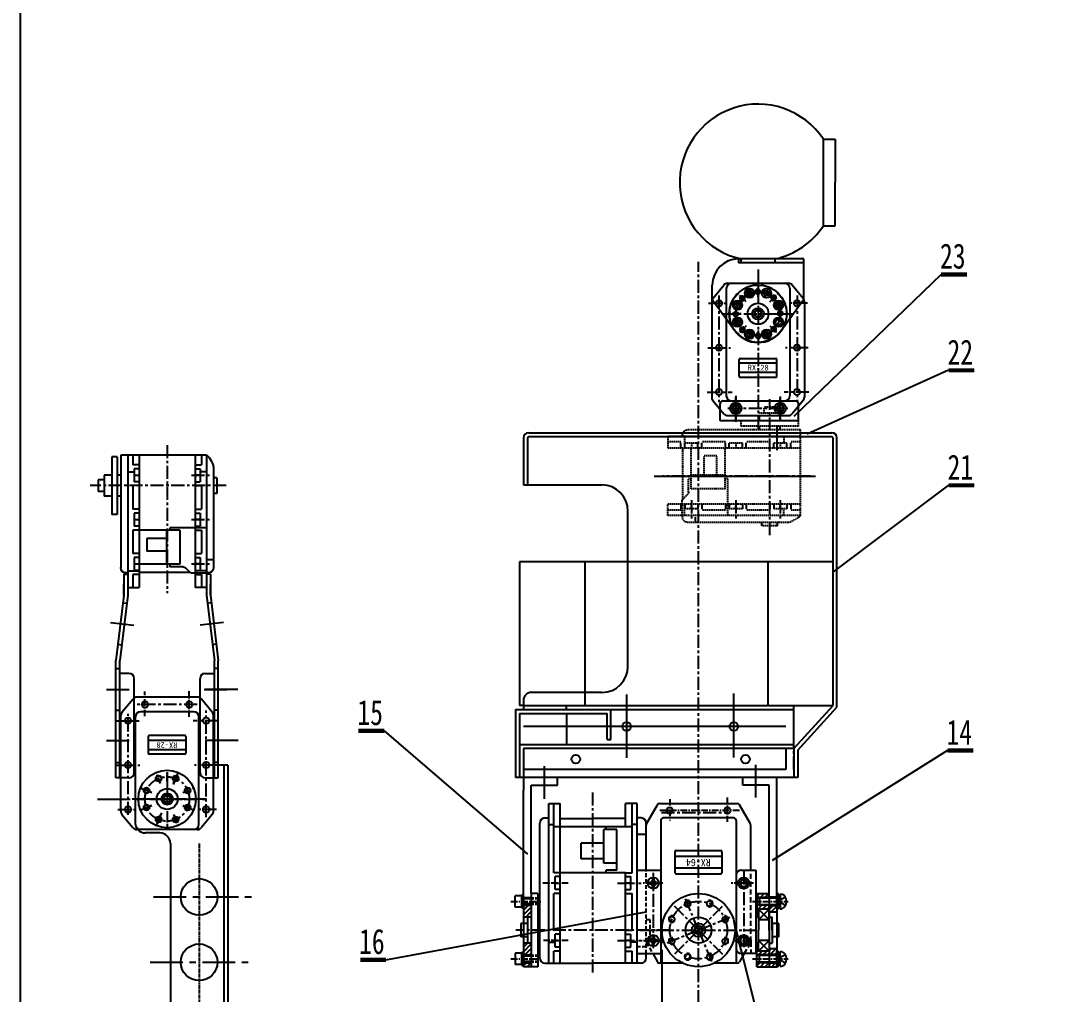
# Model space of a CAD drawing. Extents: x 2854 to 5858, y -1165 to 723.
# Drawn here: x 2854.2 to 3246.9, y -582.5 to -209.5 of the extents above; entities that cross this region are included whole.
import ezdxf
from ezdxf.enums import TextEntityAlignment as Align

# ---------------------------------------------------------------- set-up
doc = ezdxf.new("R2010")
doc.units = 0
doc.header["$MEASUREMENT"] = 0
doc.linetypes.add('PF_CENTER', pattern=[2, 1.25, -0.25, 0.25, -0.25])
doc.linetypes.add('PF_DASHED', pattern=[0.75, 0.5, -0.25])
doc.layers.get('0').update_dxf_attribs({"linetype": 'CONTINUOUS'})
for name, color, linetype in [('SMPEN_CENTER', 4, 'PF_CENTER'), ('SMPEN_DASHED', 2, 'PF_DASHED'), ('SMPEN_DIM', 3, 'CONTINUOUS'), ('SMPEN_HATCH', 6, 'CONTINUOUS'), ('SMPEN_THICK', 7, 'CONTINUOUS')]:
    doc.layers.add(name, color=color, linetype=linetype)
doc.styles.add('STYLE2', font='SIMHEI.TTF')
pattern_1 = [(45, (1918.5836, -3545.13), (-0.8838835, 0.8838835), [])]

# ---------------------------------------------------------------- blocks, each defined once
blk = doc.blocks.new('RX28A')
for p, q in [((-17.29, 5.9), (-13.1, 10.97)), ((17.29, 5.9), (13.1, 10.97)), ((-17.75, 4.63), (-17.75, -31.93)), ((17.75, 4.63), (17.75, -31.93)), ((-17.29, -33.2), (-13.1, -38.27)), ((17.29, -33.2), (13.1, -38.27))]:
    blk.add_line(p, q)
at = {"ltscale": 4}
for p, q in [((-12.15, 9.7), (-12.15, -31.4)), ((-11.56, 11.7), (11.56, 11.7)), ((12.15, 9.7), (12.15, -31.4)), ((-10.15, -33.4), (10.15, -33.4)), ((-11.56, -39), (11.56, -39))]:
    blk.add_line(p, q, dxfattribs=at)
at = {"color": 4, "ltscale": 4}
for p, q in [((-7.2, -23.94), (-7.2, -17.54)), ((7.2, -23.94), (7.2, -17.54))]:
    blk.add_line(p, q, dxfattribs=at)
blk.add_lwpolyline([(0, 1.44), (-1.24, 0.72), (-1.24, -0.72), (0, -1.44), (1.24, -0.72), (1.24, 0.72)], close=True)
for centre, radius in [((0, 0), 11), ((-3.25, 7.85), 0.5), ((0, 8.5), 0.8), ((-14.95, 4), 1.2), ((-6.01, 6.01), 0.8), ((0, 0), 4), ((6.01, 6.01), 0.8), ((14.95, 4), 1.2), ((-8.5, 0), 0.8), ((0, 0), 2.2), ((0, 0), 1.44), ((7.85, 3.25), 0.5), ((8.5, 0), 0.8), ((-7.85, -3.25), 0.5), ((-6.01, -6.01), 0.8), ((0, -8.5), 0.8), ((3.25, -7.85), 0.5), ((6.01, -6.01), 0.8), ((-14.95, -13), 1.2), ((14.95, -13), 1.2), ((-14.95, -30), 1.2), ((14.95, -30), 1.2), ((-8.5, -36.2), 1.2), ((8.5, -36.2), 1.2)]:
    blk.add_circle(centre, radius)
at = {"ltscale": 4}
for centre, start, end in [((-11.56, 9.7), 90, 140.417), ((-10.15, 9.7), 90, 180), ((10.15, 9.7), 0, 90), ((-10.15, -31.4), 180, 270), ((10.15, -31.4), 270, 0), ((11.56, -37), 270, 320.417)]:
    blk.add_arc(centre, 2, start, end, dxfattribs=at)
for centre, start, end in [((11.56, 9.7), 39.583, 90), ((-15.75, 4.63), 140.417, 180), ((15.75, 4.63), 0, 39.583), ((-15.75, -31.93), 180, 219.583), ((15.75, -31.93), 320.417, 0), ((-11.56, -37), 219.583, 270)]:
    blk.add_arc(centre, 2, start, end)
at = {"layer": 'SMPEN_CENTER', "ltscale": 4}
for p, q in [((0, 16.99), (0, -44.79)), ((-18.92, 4), (-10.91, 4)), ((-14.95, 7.01), (-14.95, -33.88)), ((18.92, 4), (10.91, 4)), ((14.95, 7.01), (14.95, -33.88)), ((-13.49, 0), (13.42, 0)), ((-19.2, -13), (-10.5, -13)), ((19.2, -13), (10.5, -13)), ((-19.47, -30), (-9.95, -30)), ((19.47, -30), (9.95, -30)), ((-11.56, -36.2), (11.56, -36.2))]:
    blk.add_line(p, q, dxfattribs=at)
at = {"layer": 'SMPEN_CENTER', "ltscale": 2}
for p, q in [((-2.55, 6.15), (-3.82, 9.23)), ((0, 6.46), (0, 10.95)), ((-4.57, 4.57), (-7.74, 7.74)), ((4.57, 4.57), (7.74, 7.74)), ((-6.46, 0), (-10.95, 0)), ((6.15, 2.55), (9.23, 3.82)), ((6.46, 0), (10.95, 0)), ((-6.15, -2.55), (-9.23, -3.82)), ((-4.57, -4.57), (-7.74, -7.74)), ((0, -6.46), (0, -10.95)), ((2.55, -6.15), (3.82, -9.23)), ((4.57, -4.57), (7.74, -7.74)), ((-8.5, -31.44), (-8.5, -41.35)), ((8.5, -31.71), (8.5, -41.22))]:
    blk.add_line(p, q, dxfattribs=at)
at = {"layer": 'SMPEN_CENTER', "ltscale": 4}
blk.add_circle((0, 0), 8.5, dxfattribs=at)
at = {"layer": 'SMPEN_DIM'}
for centre, start, end in [((0, 8.5), 61.9575, 309.4788), ((-6.01, 6.01), 106.9575, 354.4788), ((6.01, 6.01), 16.9575, 264.4788), ((-8.5, 0), 151.9575, 39.4788), ((8.5, 0), 331.9575, 219.4788), ((-6.01, -6.01), 196.9575, 84.4788), ((0, -8.5), 241.9575, 129.4788), ((6.01, -6.01), 286.9575, 174.4788)]:
    blk.add_arc(centre, 1, start, end, dxfattribs=at)
at = {"layer": 'SMPEN_THICK', "color": 4}
for p, q in [((7.2, -18.94), (-7.2, -18.94)), ((-6.8, -17.14), (6.8, -17.14)), ((7.2, -22.54), (-7.2, -22.54)), ((-6.8, -24.34), (6.8, -24.34))]:
    blk.add_line(p, q, dxfattribs=at)
at = {"layer": 'SMPEN_THICK', "color": 4, "ltscale": 4}
for centre, start, end in [((-6.8, -17.54), 90, 180), ((6.8, -17.54), 360, 90), ((-6.8, -23.94), 180, 270)]:
    blk.add_arc(centre, 0.4, start, end, dxfattribs=at)
at = {"layer": 'SMPEN_THICK', "color": 4}
blk.add_arc((6.8, -23.94), 0.4, 270, 0, dxfattribs=at)
at = {"layer": 'SMPEN_THICK', "color": 3, "style": 'STYLE2'}
blk.add_text('RX-28', height=2.24, dxfattribs=at).set_placement((0.07, -20.62), align=Align.MIDDLE)
blk = doc.blocks.new('RX28B')
for p, q in [((-15.1, 11.7), (-15.1, -39)), ((-15.1, 11.7), (17.75, 11.7)), ((-13.1, 11.7), (-13.1, 8)), ((-10.7, 11.7), (-10.7, -39)), ((10.7, 11.7), (10.7, -39)), ((13.1, 11.7), (13.1, 8)), ((15.1, 11.7), (15.1, -39)), ((15.1, 11.7), (15.1, -39)), ((17.75, 11.7), (17.75, -31.4)), ((19.15, 11), (19.15, -11)), ((19.15, 11), (21.15, 11)), ((21.15, 11), (21.15, -11)), ((-17.75, 6.89), (-17.75, -31.4)), ((-15.1, 5.35), (-12.6, 5.35)), ((-12.6, 6.5), (-12.6, 1.5)), ((-12.6, 4), (-10.7, 4)), ((12.6, 4), (10.7, 4)), ((12.6, 6.5), (12.6, 1.5)), ((15.1, 5.35), (12.6, 5.35)), ((24.15, 4), (24.15, -4)), ((-19.05, 3), (-19.05, -3)), ((-13.1, 0), (-13.1, -9)), ((13.1, 0), (13.1, -9)), ((24.15, 2.2), (26.35, 2.2)), ((26.35, 2.2), (26.35, -2.2)), ((24.15, -2.2), (26.35, -2.2)), ((-12.6, -10.5), (-12.6, -15.5)), ((12.6, -10.5), (12.6, -15.5)), ((19.15, -11), (21.15, -11)), ((-12.6, -13), (-10.7, -13)), ((12.6, -13), (10.7, -13)), ((-15.1, -16.1), (-1.1, -16.1)), ((-13.1, -17), (-13.1, -26)), ((-4.9, -17.1), (-4.9, -30.1)), ((-4.9, -17.1), (0.3, -17.1)), ((-1.1, -16.1), (-1.1, -17.1)), ((0.3, -17.1), (10.7, -17.1)), ((0.3, -17.1), (0.3, -30.1)), ((13.1, -17), (13.1, -26)), ((0.3, -20.3), (7.75, -20.3)), ((7.75, -20.3), (7.75, -25.1)), ((0.3, -25.1), (7.75, -25.1)), ((-12.6, -27.5), (-12.6, -32.5)), ((-12.6, -30), (-10.7, -30)), ((-6.89, -31.38), (-8.81, -33.22)), ((-6.2, -31.1), (-1.1, -31.1)), ((-4.9, -30.1), (0.3, -30.1)), ((-1.1, -30.1), (-1.1, -31.1)), ((0.3, -30.1), (10.7, -30.1)), ((12.6, -30), (10.7, -30)), ((12.6, -27.5), (12.6, -32.5)), ((-15.75, -33.4), (-15.1, -33.4)), ((-15.1, -32.65), (-10.7, -32.65)), ((-15.1, -33.5), (-9.5, -33.5)), ((-13.1, -34), (-13.1, -39)), ((-8.9, -33.3), (10.7, -33.3)), ((15.1, -32.65), (10.7, -32.65)), ((13.1, -34), (13.1, -39)), ((15.75, -33.4), (15.1, -33.4)), ((15.1, -33.4), (15.75, -33.4)), ((-15.1, -39), (-10.7, -39)), ((15.1, -39), (10.7, -39))]:
    blk.add_line(p, q)
at = {"ltscale": 4}
for p, q in [((-10.7, 8), (-13.1, 8)), ((10.7, 8), (13.1, 8)), ((-10.7, 6.5), (-12.6, 6.5)), ((10.7, 6.5), (12.6, 6.5)), ((17.75, 4), (19.15, 4)), ((21.15, 4), (24.15, 4)), ((-19.05, 3), (-17.75, 3)), ((-10.7, 1.5), (-12.6, 1.5)), ((10.7, 1.5), (12.6, 1.5)), ((-19.05, -3), (-17.75, -3)), ((-10.7, 0), (-13.1, 0)), ((10.7, 0), (13.1, 0)), ((17.75, -4), (19.15, -4)), ((21.15, -4), (24.15, -4)), ((-10.7, -9), (-13.1, -9)), ((-10.7, -10.5), (-12.6, -10.5)), ((10.7, -9), (13.1, -9)), ((10.7, -10.5), (12.6, -10.5)), ((-10.7, -15.5), (-12.6, -15.5)), ((10.7, -15.5), (12.6, -15.5)), ((-10.7, -17), (-13.1, -17)), ((10.7, -17), (13.1, -17)), ((-10.7, -26), (-13.1, -26)), ((10.7, -26), (13.1, -26)), ((-17.75, -28.4), (-15.1, -28.4)), ((-10.7, -27.5), (-12.6, -27.5)), ((10.7, -27.5), (12.6, -27.5)), ((-10.7, -34), (-13.1, -34)), ((-10.7, -32.5), (-12.6, -32.5)), ((10.7, -32.5), (12.6, -32.5)), ((10.7, -34), (13.1, -34))]:
    blk.add_line(p, q, dxfattribs=at)
for centre, radius, start, end in [((-14.75, 6.89), 3, 156.3503, 180), ((0, 0.43), 19.1, 147.2964, 156.3503), ((-13.55, 9.13), 3, 121.1144, 147.2964), ((-15.75, -31.4), 2, 180, 270), ((-6.2, -32.1), 1, 90, 133.8309), ((15.75, -31.4), 2, 270, 0), ((-9.5, -32.5), 1, 270, 313.8309)]:
    blk.add_arc(centre, radius, start, end)
at = {"layer": 'SMPEN_CENTER', "ltscale": 4}
for p, q in [((0, 15.55), (0, -41.15)), ((-9.28, 4), (-17.3, 4)), ((-22.61, 0), (29.48, 0)), ((-9.28, -13), (-17.3, -13)), ((-9.28, -30), (-17.3, -30))]:
    blk.add_line(p, q, dxfattribs=at)
blk = doc.blocks.new('A$C331D229D')
blk.add_blockref('RX28B', (0, 0))

msp = doc.modelspace()

# ---------------------------------------------------------------- hatches: boundary and pattern name
at = {"layer": 'SMPEN_HATCH'}
h = msp.add_hatch(dxfattribs=at)
h.set_pattern_fill('ANSI31', color=256, scale=10, angle=270, style=0)
h.set_pattern_definition([(225, (2232.5525, 533.2414), (-0.8838835, 0.8838835), [])])
h.paths.add_polyline_path([(3136.01, -571.85), (3136.01, -570.35), (3137.01, -570.35), (3140.71, -570.35), (3140.71, -571.85)])
h.paths.add_polyline_path([(3140.71, -565.85), (3140.71, -567.35), (3137.01, -567.35), (3136.01, -567.35), (3136.01, -564.85), (3136.71, -564.85), (3136.71, -565.85)])
h.paths.add_polyline_path([(3136.71, -549.85), (3136.71, -550.85), (3136.01, -550.85), (3136.01, -548.35), (3137.01, -548.35), (3140.71, -548.35), (3140.71, -549.85)])
h.paths.add_polyline_path([(3137.01, -545.35), (3136.01, -545.35), (3136.01, -543.85), (3140.71, -543.85), (3140.71, -545.35)])
at = {"layer": 'SMPEN_HATCH', "ltscale": 10}
h = msp.add_hatch(dxfattribs=at)
h.set_pattern_fill('ANSI31', color=256, scale=10, style=0)
h.set_pattern_definition([(45, (1918.5836, -3545.13), (-0.8838835, 0.8838835), [])])
h.paths.add_polyline_path([(3049.71, -570.35), (3046.71, -570.35), (3046.71, -571.85), (3049.71, -571.85)])
h.paths.add_polyline_path([(3049.71, -562.85), (3046.71, -562.85), (3046.71, -567.35), (3049.71, -567.35)])
h.paths.add_polyline_path([(3049.71, -548.35), (3046.71, -548.35), (3046.71, -552.85), (3049.71, -552.85)])
h = msp.add_hatch(dxfattribs=at)
h.set_pattern_fill('ANSI31', color=256, scale=10, style=0)
h.set_pattern_definition(pattern_1)
h.paths.add_polyline_path([(3143.71, -548.5), (3140.71, -548.5), (3140.71, -550.85), (3143.71, -550.85)])
h = msp.add_hatch(dxfattribs=at)
h.set_pattern_fill('ANSI31', color=256, scale=10, style=0)
h.set_pattern_definition(pattern_1)
h.paths.add_polyline_path([(3143.71, -570.5), (3140.71, -570.5), (3140.71, -571.85), (3143.71, -571.85)])
h.paths.add_polyline_path([(3143.71, -564.85), (3140.71, -564.85), (3140.71, -567.2), (3143.71, -567.2), (3143.71, -565.85)])

# ---------------------------------------------------------------- linework, layer by layer
for p, q in [((3161.51, -254.95), (3166.01, -254.95)), ((3161.51, -288.12), (3161.51, -254.95)), ((3166.01, -254.95), (3166.01, -271.53)), ((3166.01, -288.12), (3166.01, -271.53)), ((3161.51, -288.12), (3166.01, -288.12)), ((3154.01, -300.82), (3129.01, -300.82)), ((3143.01, -300.82), (3130.01, -300.82)), ((3119.01, -316.32), (3127.58, -328.24)), ((3154.01, -316.32), (3145.44, -328.24)), ((3122.01, -362.82), (3122.01, -356.22)), ((3152.01, -362.82), (3152.01, -356.22)), ((3130.01, -362.82), (3122.01, -362.82)), ((3152.01, -362.82), (3130.01, -362.82)), ((3152.01, -362.82), (3130.01, -362.82)), ((2893.69, -421.54), (2895.19, -421.54)), ((2926.89, -421.54), (2925.39, -421.54)), ((2890.69, -499.54), (2890.69, -454.54)), ((2892.19, -499.54), (2892.19, -454.63)), ((2928.39, -499.54), (2928.39, -454.63)), ((2929.89, -499.54), (2929.89, -454.54)), ((2890.69, -457.64), (2892.19, -457.64)), ((2929.89, -457.64), (2928.39, -457.64)), ((2895.69, -459.54), (2892.19, -459.54)), ((2897.69, -497.54), (2897.69, -461.54)), ((2922.89, -497.54), (2922.89, -461.54)), ((2924.89, -459.54), (2928.39, -459.54)), ((2893, -474.44), (2897.19, -469.37)), ((2927.58, -474.44), (2923.39, -469.37)), ((2890.69, -473.64), (2892.19, -473.64)), ((2929.89, -473.64), (2928.39, -473.64)), ((2890.69, -477.64), (2892.19, -477.64)), ((2892.54, -512.27), (2892.54, -475.71)), ((2928.04, -512.27), (2928.04, -475.71)), ((2929.89, -477.64), (2928.39, -477.64)), ((2929.89, -477.64), (2928.39, -477.64)), ((2890.69, -493.64), (2892.19, -493.64)), ((2929.89, -493.64), (2928.39, -493.64)), ((2933.54, -494.64), (2929.89, -494.64)), ((2933.54, -494.64), (2933.54, -627.64)), ((2895.69, -499.54), (2890.69, -499.54)), ((2924.89, -499.54), (2929.89, -499.54)), ((2893, -513.54), (2897.19, -518.61)), ((2927.58, -513.54), (2923.39, -518.61)), ((2907.54, -520.64), (2902.04, -520.64)), ((2911.54, -524.64), (2911.54, -600.64)), ((3130.16, -534.85), (3133.71, -534.85)), ((3133.71, -534.85), (3135.71, -534.85)), ((3135.71, -534.85), (3135.71, -566.85)), ((3128.16, -539.85), (3128.16, -563.85)), ((3046.11, -549.35), (3046.11, -544.35)), ((3046.11, -544.7), (3046.11, -549)), ((3049.71, -545.6), (3046.71, -545.6)), ((3136.01, -543.85), (3136.01, -552.85)), ((3136.01, -543.85), (3136.01, -552.85)), ((3137.01, -545.58), (3136.01, -545.58)), ((3137.01, -548.35), (3137.01, -545.35)), ((3137.01, -545.35), (3137.01, -548.35)), ((3145.01, -544.05), (3145.01, -549.65)), ((3049.71, -548.1), (3046.71, -548.1)), ((3137.01, -548.13), (3136.01, -548.13)), ((3136.71, -549.85), (3136.71, -557.85)), ((3136.71, -549.85), (3136.71, -557.85)), ((3140.71, -553.85), (3136.71, -549.85)), ((3136.71, -553.85), (3140.71, -549.85)), ((3140.71, -553.85), (3136.71, -549.85)), ((3136.71, -553.85), (3140.71, -549.85)), ((3136.71, -552.85), (3135.71, -552.85)), ((3136.71, -552.85), (3135.71, -552.85)), ((3136.01, -550.85), (3136.71, -550.85)), ((3136.01, -550.85), (3136.71, -550.85)), ((3140.71, -550.85), (3143.71, -550.85)), ((3140.71, -550.85), (3142.71, -550.85)), ((3140.71, -552.85), (3141.91, -552.85)), ((3140.71, -552.85), (3141.91, -552.85)), ((3144.41, -560.45), (3144.41, -555.25)), ((3144.41, -560.45), (3144.41, -555.25)), ((3136.71, -565.85), (3136.71, -557.85)), ((3136.71, -565.85), (3136.71, -557.85)), ((3136.71, -562.85), (3135.71, -562.85)), ((3136.71, -562.85), (3135.71, -562.85)), ((3136.01, -571.85), (3136.01, -562.85)), ((3136.01, -571.85), (3136.01, -562.85)), ((3136.01, -564.85), (3136.71, -564.85)), ((3136.01, -564.85), (3136.71, -564.85)), ((3136.71, -561.85), (3140.71, -565.85)), ((3140.71, -561.85), (3136.71, -565.85)), ((3136.71, -561.85), (3140.71, -565.85)), ((3140.71, -561.85), (3136.71, -565.85)), ((3140.71, -562.85), (3141.91, -562.85)), ((3140.71, -562.85), (3141.91, -562.85)), ((3140.71, -564.85), (3143.71, -564.85)), ((3140.71, -564.85), (3142.71, -564.85)), ((3046.11, -566.35), (3046.11, -571.35)), ((3046.11, -571), (3046.11, -566.7)), ((3049.71, -567.6), (3046.71, -567.6)), ((3137.01, -567.58), (3136.01, -567.58)), ((3137.01, -570.35), (3137.01, -567.35)), ((3145.01, -571.65), (3145.01, -566.05)), ((3049.71, -570.1), (3046.71, -570.1)), ((3049.71, -571.85), (3046.71, -571.85)), ((3091.71, -570.49), (3090.21, -570.49)), ((3099.26, -570.49), (3098.84, -570.49)), ((3137.01, -570.13), (3136.01, -570.13))]:
    msp.add_line(p, q)
at = {"ltscale": 2}
for p, q in [((3129.01, -300.82), (3129.01, -302.32)), ((3134.04, -315.85), (3132.32, -311.71)), ((3134.04, -315.85), (3132.32, -311.71)), ((3134.04, -315.85), (3132.32, -311.71)), ((3134.04, -315.85), (3132.32, -311.71)), ((3138.99, -315.85), (3140.7, -311.71)), ((3138.99, -315.85), (3140.7, -311.71)), ((3138.99, -315.85), (3140.7, -311.71)), ((3138.99, -315.85), (3140.7, -311.71)), ((3130.54, -319.35), (3126.4, -317.63)), ((3130.54, -319.35), (3126.4, -317.63)), ((3130.54, -319.35), (3126.4, -317.63)), ((3142.98, -321.82), (3147.46, -321.82)), ((3142.98, -321.82), (3147.46, -321.82)), ((3142.98, -321.82), (3147.46, -321.82)), ((3130.54, -324.3), (3126.4, -326.01)), ((3130.54, -324.3), (3126.4, -326.01)), ((3130.54, -324.3), (3126.4, -326.01)), ((3134.04, -327.79), (3132.32, -331.94)), ((3136.51, -328.28), (3136.51, -332.77)), ((3136.51, -328.28), (3136.51, -332.77)), ((3138.99, -327.79), (3140.7, -331.94)), ((3090.21, -534.85), (3099.26, -534.85)), ((3043.51, -549), (3043.51, -544.7)), ((3046.11, -544.7), (3043.51, -544.7)), ((3046.11, -544.35), (3046.71, -544.35)), ((3046.71, -545.35), (3049.71, -545.35)), ((3060.81, -543.85), (3058.31, -543.85)), ((3060.81, -542.35), (3058.81, -542.35)), ((3085.81, -542.35), (3087.81, -542.35)), ((3085.81, -543.85), (3088.31, -543.85)), ((3140.71, -545.35), (3140.71, -543.85)), ((3140.71, -545.35), (3140.71, -543.85)), ((3143.71, -545.2), (3140.71, -545.2)), ((3143.71, -543.85), (3143.71, -549.85)), ((3046.11, -549), (3043.51, -549)), ((3046.11, -549.35), (3046.71, -549.35)), ((3046.71, -548.35), (3049.71, -548.35)), ((3140.71, -557.85), (3140.71, -548.35)), ((3140.71, -557.85), (3140.71, -548.35)), ((3143.71, -548.5), (3140.71, -548.5)), ((3141.91, -557.85), (3141.91, -552.85)), ((3141.91, -557.85), (3141.91, -552.85)), ((3140.71, -557.85), (3140.71, -567.35)), ((3140.71, -557.85), (3140.71, -567.35)), ((3141.91, -557.85), (3141.91, -562.85)), ((3141.91, -557.85), (3141.91, -562.85)), ((3060.81, -564.35), (3058.81, -564.35)), ((3085.81, -564.35), (3087.81, -564.35)), ((3046.11, -566.7), (3043.51, -566.7)), ((3043.51, -566.7), (3043.51, -571)), ((3046.11, -566.35), (3046.71, -566.35)), ((3046.71, -567.35), (3049.71, -567.35)), ((3060.81, -565.85), (3058.31, -565.85)), ((3085.81, -565.85), (3088.31, -565.85)), ((3090.21, -566.85), (3099.26, -566.85)), ((3143.71, -567.2), (3140.71, -567.2)), ((3046.11, -571), (3043.51, -571)), ((3046.11, -571.35), (3046.71, -571.35)), ((3046.71, -570.35), (3049.71, -570.35)), ((3140.71, -570.35), (3140.71, -571.85)), ((3140.71, -570.35), (3140.71, -571.85)), ((3143.71, -570.5), (3140.71, -570.5))]:
    msp.add_line(p, q, dxfattribs=at)
at = {"ltscale": 4}
for p, q in [((3154.01, -302.32), (3129.01, -302.32)), ((3128.01, -362.27), (3128.01, -353.57)), ((3145.01, -362), (3145.01, -353.98)), ((3143.71, -364.51), (3143.71, -374.02)), ((3096.72, -383.97), (3158.5, -383.97)), ((2921.85, -468.64), (2898.73, -468.64)), ((2920.44, -474.24), (2900.14, -474.24)), ((2898.14, -517.34), (2898.14, -476.24)), ((2922.44, -517.34), (2922.44, -476.24)), ((2921.85, -519.34), (2898.73, -519.34)), ((3060.81, -537.35), (3058.81, -537.35)), ((3085.81, -537.35), (3087.81, -537.35)), ((3136.01, -543.85), (3140.71, -543.85)), ((3136.01, -543.85), (3140.71, -543.85)), ((3140.71, -549.85), (3136.71, -549.85)), ((3140.71, -549.85), (3136.71, -549.85)), ((3049.71, -552.85), (3046.71, -552.85)), ((3140.71, -553.85), (3136.71, -553.85)), ((3140.71, -553.85), (3136.71, -553.85)), ((3060.81, -559.35), (3058.81, -559.35)), ((3085.81, -559.35), (3087.81, -559.35)), ((3049.71, -562.85), (3046.71, -562.85)), ((3140.71, -561.85), (3136.71, -561.85)), ((3140.71, -561.85), (3136.71, -561.85)), ((3135.71, -566.85), (3130.16, -566.85)), ((3140.71, -565.85), (3136.71, -565.85)), ((3140.71, -565.85), (3136.71, -565.85)), ((3136.01, -571.85), (3143.71, -571.85))]:
    msp.add_line(p, q, dxfattribs=at)
at = {"color": 3, "ltscale": 2}
for p, q in [((3130.01, -302.32), (3130.01, -300.82)), ((3143.01, -302.32), (3143.01, -300.82))]:
    msp.add_line(p, q, dxfattribs=at)
at = {"ltscale": 16}
for p, q in [((3154.01, -316.32), (3154.01, -300.82)), ((3119.01, -316.32), (3119.01, -310.82))]:
    msp.add_line(p, q, dxfattribs=at)
at = {"ltscale": 10}
for p, q in [((3123.01, -355.22), (3151.01, -355.22)), ((3048.71, -367.37), (3164.71, -367.37)), ((3048.71, -368.87), (3164.71, -368.87)), ((3046.71, -369.37), (3046.71, -387.37)), ((3048.21, -369.37), (3048.21, -387.37)), ((3165.21, -471.85), (3165.21, -369.37)), ((3166.71, -472.43), (3166.71, -369.37)), ((3046.71, -387.37), (3076.71, -387.37)), ((3086.71, -456.85), (3086.71, -397.37)), ((3165.21, -416.85), (3045.21, -416.85)), ((3045.21, -416.85), (3045.21, -471.85)), ((3070.21, -416.85), (3070.21, -466.85)), ((3140.21, -416.85), (3140.21, -471.85)), ((2893.69, -421.54), (2893.69, -429.54)), ((2895.19, -421.54), (2895.19, -429.63)), ((2925.39, -421.54), (2925.39, -429.63)), ((2926.89, -421.54), (2926.89, -429.54)), ((2893.69, -429.54), (2893.69, -425.54)), ((2926.89, -429.54), (2926.89, -425.54)), ((2893.69, -429.54), (2890.69, -454.54)), ((2895.19, -429.63), (2892.19, -454.63)), ((2925.39, -429.63), (2928.39, -454.63)), ((2926.89, -429.54), (2929.89, -454.54)), ((2893.33, -432.52), (2894.82, -432.7)), ((2927.24, -432.52), (2925.76, -432.7)), ((2891.42, -448.4), (2892.91, -448.58)), ((2929.15, -448.4), (2927.66, -448.58)), ((3076.71, -466.85), (3049.71, -466.85)), ((3070.21, -466.85), (3070.21, -471.85)), ((3127.21, -491.72), (3127.21, -467.2)), ((3046.71, -469.85), (3046.71, -471.85)), ((3086.21, -467.66), (3086.21, -491.86)), ((3043.71, -473.35), (3150.21, -473.35)), ((3043.71, -473.35), (3043.71, -499.35)), ((3043.71, -473.35), (3080.21, -473.35)), ((3046.71, -471.85), (3045.21, -471.85)), ((3045.21, -474.85), (3078.71, -474.85)), ((3045.21, -474.85), (3045.21, -499.35)), ((3046.71, -471.85), (3165.21, -471.85)), ((3046.71, -471.85), (3046.71, -473.35)), ((3063.21, -473.35), (3063.21, -471.85)), ((3063.21, -474.85), (3063.21, -486.85)), ((3078.71, -484.85), (3078.71, -474.85)), ((3080.21, -484.85), (3080.21, -473.35)), ((3150.21, -488.35), (3165.21, -471.85)), ((3150.21, -488.35), (3150.21, -471.85)), ((3151.71, -488.93), (3166.71, -472.43)), ((3147.21, -479.85), (3046.71, -479.85)), ((3150.21, -486.85), (3045.21, -486.85)), ((3045.21, -486.85), (3045.21, -499.35)), ((3078.71, -484.85), (3080.21, -484.85)), ((3147.21, -488.35), (3046.71, -488.35)), ((3046.71, -488.35), (3046.71, -504.35)), ((3150.21, -488.35), (3147.21, -488.35)), ((3147.21, -488.35), (3147.21, -496.35)), ((3147.21, -488.35), (3147.21, -496.35)), ((3150.21, -488.35), (3150.21, -499.35)), ((3151.71, -488.93), (3151.71, -499.35)), ((2932.04, -494.64), (2932.04, -627.64)), ((3147.21, -496.35), (3046.71, -496.35)), ((3151.71, -499.35), (3043.71, -499.35)), ((3049.71, -543.85), (3049.71, -502.35)), ((3049.71, -502.35), (3059.71, -502.35)), ((3059.71, -502.35), (3059.71, -499.35)), ((3130.71, -502.35), (3130.71, -499.35)), ((3140.71, -502.35), (3130.71, -502.35)), ((3140.71, -543.85), (3140.71, -502.35)), ((3143.71, -543.85), (3143.71, -499.35)), ((3046.71, -545.35), (3046.71, -504.35)), ((3046.71, -545.35), (3046.71, -571.85)), ((3049.71, -545.35), (3049.71, -571.85)), ((3140.71, -545.2), (3143.71, -545.2)), ((3140.71, -545.2), (3140.71, -571.85)), ((3143.71, -545.2), (3143.71, -571.85)), ((3135.71, -587.85), (3130.67, -567.85)), ((3099.71, -570.49), (3099.71, -604.65))]:
    msp.add_line(p, q, dxfattribs=at)
at = {"color": 4, "ltscale": 4}
for p, q in [((2903.09, -483.7), (2903.09, -490.1)), ((2917.49, -483.7), (2917.49, -490.1)), ((3104.71, -527.85), (3104.71, -535.85)), ((3122.71, -527.85), (3122.71, -535.85))]:
    msp.add_line(p, q, dxfattribs=at)
at = {"ltscale": 8}
for p, q in [((3099.26, -515.9), (3099.26, -570.49)), ((3128.16, -515.9), (3128.16, -570.49))]:
    msp.add_line(p, q, dxfattribs=at)
at = {"color": 7, "linetype": 'Continuous', "ltscale": 8}
for p, q in [((3094.83, -539.6), (3095.56, -539.66)), ((3094.83, -540.11), (3095.56, -540.05)), ((3096.01, -539.45), (3095.8, -539.24)), ((3096.01, -540.26), (3095.8, -540.47)), ((3096.16, -538.27), (3096.22, -539.01)), ((3096.16, -541.43), (3096.22, -540.7)), ((3096.67, -538.27), (3096.61, -539.01)), ((3096.67, -541.43), (3096.61, -540.7)), ((3096.82, -539.45), (3097.03, -539.24)), ((3096.82, -540.26), (3097.03, -540.47)), ((3097.99, -539.6), (3097.26, -539.66)), ((3097.99, -540.11), (3097.26, -540.05)), ((3143.71, -545.35), (3137.01, -545.35)), ((3143.71, -543.85), (3143.71, -549.85)), ((3144.21, -543.85), (3143.71, -543.85)), ((3143.71, -549.65), (3143.71, -544.05)), ((3144.21, -543.85), (3144.21, -549.85)), ((3145.01, -544.5), (3144.21, -544.5)), ((3144.21, -549.2), (3144.21, -544.5)), ((3145.01, -544.05), (3145.61, -544.05)), ((3145.01, -544.5), (3145.01, -549.2)), ((3143.71, -548.35), (3137.01, -548.35)), ((3144.21, -549.85), (3143.71, -549.85)), ((3145.01, -546.77), (3144.21, -546.4)), ((3144.21, -546.93), (3145.01, -547.31)), ((3145.01, -549.2), (3144.21, -549.2)), ((3145.01, -549.65), (3145.61, -549.65)), ((3146.96, -546.63), (3146.96, -547.08)), ((3147.4, -546.63), (3146.96, -546.63)), ((3147.4, -547.08), (3146.96, -547.08)), ((3094.83, -561.6), (3095.56, -561.66)), ((3096.01, -561.45), (3095.8, -561.24)), ((3096.16, -560.27), (3096.22, -561.01)), ((3096.67, -560.27), (3096.61, -561.01)), ((3096.82, -561.45), (3097.03, -561.24)), ((3097.99, -561.6), (3097.26, -561.66)), ((3094.83, -562.11), (3095.56, -562.05)), ((3096.01, -562.26), (3095.8, -562.47)), ((3096.16, -563.43), (3096.22, -562.7)), ((3096.67, -563.43), (3096.61, -562.7)), ((3096.82, -562.26), (3097.03, -562.47)), ((3097.99, -562.11), (3097.26, -562.05)), ((3143.71, -567.35), (3137.01, -567.35)), ((3144.21, -565.85), (3143.71, -565.85)), ((3143.71, -571.85), (3143.71, -565.85)), ((3143.71, -566.05), (3143.71, -571.65)), ((3144.21, -571.85), (3144.21, -565.85)), ((3145.01, -566.5), (3144.21, -566.5)), ((3144.21, -566.5), (3144.21, -571.2)), ((3144.21, -568.77), (3145.01, -568.4)), ((3145.01, -568.93), (3144.21, -569.31)), ((3145.01, -566.05), (3145.61, -566.05)), ((3145.01, -571.2), (3145.01, -566.5)), ((3146.96, -569.08), (3146.96, -568.63)), ((3147.4, -568.63), (3146.96, -568.63)), ((3147.4, -569.08), (3146.96, -569.08)), ((3143.71, -570.35), (3137.01, -570.35)), ((3144.21, -571.85), (3143.71, -571.85)), ((3145.01, -571.2), (3144.21, -571.2)), ((3145.01, -571.65), (3145.61, -571.65))]:
    msp.add_line(p, q, dxfattribs=at)
at = {"color": 1, "linetype": 'Continuous', "ltscale": 8}
for p, q in [((3143.71, -545.58), (3137.01, -545.58)), ((3143.71, -548.13), (3137.01, -548.13)), ((3143.71, -567.58), (3137.01, -567.58)), ((3143.71, -570.13), (3137.01, -570.13))]:
    msp.add_line(p, q, dxfattribs=at)
at = {"color": 2, "linetype": 'PF_DASHED', "ltscale": 8}
for p, q in [((3146.96, -545.25), (3144.77, -546.52)), ((3144.77, -546.52), (3144.58, -546.85)), ((3144.77, -547.19), (3144.58, -546.85)), ((3144.77, -546.52), (3144.77, -547.19)), ((3146.96, -548.45), (3144.77, -547.19)), ((3144.77, -568.52), (3144.58, -568.85)), ((3144.77, -569.19), (3144.58, -568.85)), ((3146.96, -567.25), (3144.77, -568.52)), ((3144.77, -569.19), (3144.77, -568.52)), ((3146.96, -570.45), (3144.77, -569.19))]:
    msp.add_line(p, q, dxfattribs=at)
at = {"color": 4, "linetype": 'PF_CENTER', "ltscale": 8}
for p, q in [((3144.03, -546.85), (3145.49, -546.85)), ((3144.03, -568.85), (3145.49, -568.85))]:
    msp.add_line(p, q, dxfattribs=at)
at = {"ltscale": 3}
for p, q in [((3093.71, -568.49), (3093.71, -566.85)), ((3096.19, -566.85), (3097.98, -569.99))]:
    msp.add_line(p, q, dxfattribs=at)
at = {"ltscale": 10}
msp.add_lwpolyline([(2854.16, -110.97), (3736.67, -110.97), (3736.67, -1165.15), (2854.16, -1165.15)], close=True, dxfattribs=at)
for points in [[(3132.83, -312.94), (3132.15, -313.82), (3132.58, -314.85), (3133.69, -315), (3134.37, -314.11), (3133.94, -313.08)], [(3140.19, -312.94), (3140.87, -313.82), (3140.44, -314.85), (3139.34, -315), (3138.66, -314.11), (3139.09, -313.08)], [(3129.38, -358.02), (3128.7, -356.84), (3127.33, -356.84), (3126.64, -358.02), (3127.33, -359.21), (3128.7, -359.21)], [(3146.38, -358.02), (3145.7, -356.84), (3144.33, -356.84), (3143.64, -358.02), (3144.33, -359.21), (3145.7, -359.21)], [(2910.29, -509.08), (2911.53, -508.36), (2911.53, -506.92), (2910.29, -506.2), (2909.04, -506.92), (2909.04, -508.36)], [(3129.56, -539.85), (3130.29, -541.11), (3131.74, -541.11), (3132.46, -539.85), (3131.74, -538.6), (3130.29, -538.6)], [(3129.56, -561.85), (3130.29, -563.11), (3131.74, -563.11), (3132.46, -561.85), (3131.74, -560.6), (3130.29, -560.6)]]:
    msp.add_lwpolyline(points, close=True)
at = {"ltscale": 4}
msp.add_circle((3136.51, -321.82), 8.5, dxfattribs=at)
for centre, radius in [((3133.26, -313.97), 1.8), ((3139.77, -313.97), 1.8), ((3128.66, -318.57), 1.8), ((3128.66, -318.57), 1.12), ((3136.51, -321.82), 4), ((3144.37, -318.57), 1.8), ((3144.37, -318.57), 1.12), ((3136.51, -321.82), 2.2), ((3136.51, -321.82), 1.44), ((3128.66, -325.07), 1.8), ((3128.66, -325.07), 1.12), ((3144.37, -325.07), 1.8), ((3144.37, -325.07), 1.12), ((3133.26, -329.68), 1.8), ((3133.26, -329.68), 1.12), ((3139.77, -329.68), 1.8), ((3139.77, -329.68), 1.12), ((3128.01, -358.02), 2.2), ((3128.01, -358.02), 1.37), ((3128.01, -358.02), 1.2), ((3145.01, -358.02), 2.2), ((3145.01, -358.02), 1.37), ((3145.01, -358.02), 1.2), ((2901.79, -471.44), 1.2), ((2918.79, -471.44), 1.2), ((2895.34, -477.64), 1.2), ((2925.24, -477.64), 1.2), ((2895.34, -494.64), 1.2), ((2925.24, -494.64), 1.2), ((2910.29, -507.64), 11), ((2907.03, -499.79), 1.12), ((2907.03, -499.79), 1.1), ((2913.54, -499.79), 1.12), ((2913.54, -499.79), 1.1), ((2902.43, -504.39), 1.12), ((2902.43, -504.39), 1.1), ((2910.29, -507.64), 4), ((2910.29, -507.64), 4), ((2910.29, -507.64), 2.2), ((2910.29, -507.64), 1.44), ((2918.14, -504.39), 1.12), ((2918.14, -504.39), 1.1), ((2895.34, -511.64), 1.2), ((2902.43, -510.89), 1.12), ((2902.43, -510.89), 1.1), ((2918.14, -510.89), 1.12), ((2918.14, -510.89), 1.1), ((2925.24, -511.64), 1.2), ((2907.03, -515.49), 1.12), ((2907.03, -515.49), 1.1), ((2913.54, -515.49), 1.12), ((2913.54, -515.49), 1.1), ((3096.41, -539.85), 2.15), ((3131.01, -539.85), 2.15), ((3096.41, -561.85), 2.15), ((3131.01, -561.85), 2.15)]:
    msp.add_circle(centre, radius)
at = {"ltscale": 10}
for centre, radius in [((3086.21, -479.85), 1.65), ((3127.21, -479.85), 1.65), ((3066.71, -492.35), 1.65), ((3131.71, -492.35), 1.65), ((2907.03, -499.79), 1), ((2913.54, -499.79), 1), ((2902.43, -504.39), 1), ((2918.14, -504.39), 1), ((2902.43, -510.89), 1), ((2918.14, -510.89), 1), ((2907.03, -515.49), 1), ((2913.54, -515.49), 1), ((2922.54, -545.14), 7), ((2922.54, -570.14), 7)]:
    msp.add_circle(centre, radius, dxfattribs=at)
for centre, radius, start, end in [((3136.51, -271.53), 30, 33.5573, 257.4867), ((3136.51, -271.53), 30, 282.5133, 326.4427), ((3136.51, -321.82), 11, 215.7077, 324.2923), ((3151.01, -356.22), 1, 0, 90), ((2895.69, -461.54), 2, 0, 90), ((2924.89, -461.54), 2, 90, 180), ((2921.85, -470.64), 2, 39.583, 90), ((2894.54, -475.71), 2, 140.417, 180), ((2926.04, -475.71), 2, 0, 39.583), ((2895.69, -497.54), 2, 270, 0), ((2924.89, -497.54), 2, 180, 270), ((2894.54, -512.27), 2, 180, 219.583), ((2926.04, -512.27), 2, 320.417, 0), ((2898.73, -517.34), 2, 219.583, 270), ((2907.54, -524.64), 4, 0, 90), ((3130.16, -536.85), 2, 90, 180), ((3109.5, -547.69), 1.25, 208.1624, 99.4838), ((3117.92, -547.69), 1.25, 215.5162, 106.8376), ((3103.55, -553.64), 1.25, 80.5162, 331.8376), ((3123.88, -553.64), 1.25, 208.1624, 99.4838), ((3103.55, -562.06), 1.25, 73.1624, 324.4838), ((3123.88, -562.06), 1.25, 215.5162, 106.8376), ((3130.16, -564.85), 2, 180, 270), ((3109.5, -568.02), 1.25, 208.1624, 99.4838), ((3117.92, -568.02), 1.25, 208.1624, 99.4838)]:
    msp.add_arc(centre, radius, start, end)
at = {"ltscale": 16}
msp.add_arc((3129.01, -310.82), 10, 90, 180, dxfattribs=at)
at = {"color": 7, "ltscale": 4}
msp.add_arc((3123.01, -356.22), 1, 90, 180, dxfattribs=at)
at = {"ltscale": 10}
for centre, radius, start, end in [((3048.71, -369.37), 2, 90, 180), ((3048.71, -369.37), 0.5, 90, 180), ((3164.71, -369.37), 2, 0, 90), ((3164.71, -369.37), 0.5, 0, 90), ((3076.71, -397.37), 10, 0, 90), ((3076.71, -456.85), 10, 270, 0), ((3049.71, -469.85), 3, 90, 180)]:
    msp.add_arc(centre, radius, start, end, dxfattribs=at)
at = {"ltscale": 4}
for centre, radius, start, end in [((2898.73, -470.64), 2, 90, 140.417), ((2900.14, -476.24), 2, 90, 180), ((2920.44, -476.24), 2, 0, 90), ((2900.14, -517.34), 2, 180, 270), ((2920.44, -517.34), 2, 270, 0), ((2902.04, -516.64), 4, 222.4542, 270), ((2921.85, -517.34), 2, 270, 320.417)]:
    msp.add_arc(centre, radius, start, end, dxfattribs=at)
at = {"color": 7, "linetype": 'Continuous', "ltscale": 8}
for centre, radius, start, end in [((3096.41, -539.85), 1.28, 169.6926, 190.3074), ((3094.7, -538.14), 1.55, 286.9419, 343.0581), ((3094.7, -541.56), 1.55, 16.9419, 73.0581), ((3096.41, -539.85), 0.87, 166.9841, 193.0159), ((3095.49, -538.93), 0.736, 276.2194, 353.7806), ((3095.49, -540.78), 0.736, 6.2194, 83.7806), ((3096.41, -539.85), 1.28, 79.6926, 100.3074), ((3096.41, -539.85), 1.28, 259.6926, 280.3074), ((3096.41, -539.85), 0.87, 76.9841, 103.0159), ((3096.41, -539.85), 0.87, 256.9841, 283.0159), ((3097.34, -538.93), 0.736, 186.2194, 263.7806), ((3097.34, -540.78), 0.736, 96.2194, 173.7806), ((3098.12, -538.14), 1.55, 196.9419, 253.0581), ((3098.12, -541.56), 1.55, 106.9419, 163.0581), ((3096.41, -539.85), 0.87, 346.9841, 13.0159), ((3096.41, -539.85), 1.28, 349.6926, 10.3074), ((3144.34, -546.85), 3.08, 4.1923, 65.4705), ((3144.34, -546.85), 3.08, 294.5295, 355.8077), ((3096.41, -561.85), 1.28, 169.6926, 190.3074), ((3094.7, -560.14), 1.55, 286.9419, 343.0581), ((3095.49, -560.93), 0.736, 276.2194, 353.7806), ((3096.41, -561.85), 1.28, 79.6926, 100.3074), ((3096.41, -561.85), 0.87, 76.9841, 103.0159), ((3097.34, -560.93), 0.736, 186.2194, 263.7806), ((3098.12, -560.14), 1.55, 196.9419, 253.0581), ((3096.41, -561.85), 1.28, 349.6926, 10.3074), ((3094.7, -563.56), 1.55, 16.9419, 73.0581), ((3096.41, -561.85), 0.87, 166.9841, 193.0159), ((3095.49, -562.78), 0.736, 6.2194, 83.7806), ((3096.41, -561.85), 1.28, 259.6926, 280.3074), ((3096.41, -561.85), 0.87, 256.9841, 283.0159), ((3097.34, -562.78), 0.736, 96.2194, 173.7806), ((3098.12, -563.56), 1.55, 106.9419, 163.0581), ((3096.41, -561.85), 0.87, 346.9841, 13.0159), ((3144.34, -568.85), 3.08, 4.1923, 65.4705), ((3144.34, -568.85), 3.08, 294.5295, 355.8077)]:
    msp.add_arc(centre, radius, start, end, dxfattribs=at)
at = {"ltscale": 3}
for centre, radius, start, end in [((3091.71, -568.49), 2, 270, 360), ((3098.84, -569.49), 1, 209.6291, 270)]:
    msp.add_arc(centre, radius, start, end, dxfattribs=at)
at = {"layer": 'SMPEN_CENTER', "ltscale": 4}
for p, q in [((3113.71, -673.79), (3113.71, -301.95)), ((2895.34, -513.76), (2895.34, -474.99)), ((2921.85, -471.44), (2898.73, -471.44)), ((2925.24, -514.65), (2925.24, -473.76)), ((2892.54, -477.64), (2900.3, -477.64)), ((2892.87, -477.64), (2897.59, -477.64)), ((2929.75, -477.64), (2920.24, -477.64)), ((3150.21, -496.35), (3150.21, -488.35)), ((2891.09, -494.64), (2899.79, -494.64)), ((2892.72, -494.64), (2897.44, -494.64)), ((2929.45, -494.64), (2920.75, -494.64)), ((2914.47, -497.54), (2912.61, -502.04)), ((2900.44, -503.56), (2904.43, -505.21)), ((3073.31, -574.1), (3073.31, -504.33)), ((2925.42, -507.64), (2896.87, -507.64)), ((2923.77, -507.64), (2896.87, -507.64)), ((2900.44, -511.72), (2904.43, -510.07)), ((2916.38, -510.16), (2920.35, -511.81)), ((2891.36, -511.64), (2899.38, -511.64)), ((2908.1, -512.91), (2905.96, -518.08)), ((2929.21, -511.64), (2921.19, -511.64)), ((3099.51, -512.85), (3124.4, -512.85)), ((3096.41, -535.91), (3096.41, -564.74)), ((3131.01, -535.34), (3131.01, -564.74)), ((3113.71, -557.85), (3108.74, -545.85)), ((3113.71, -557.85), (3104.42, -548.56)), ((3113.71, -557.85), (3122.92, -548.65)), ((3113.71, -557.85), (3125.72, -552.88)), ((3102.97, -557.85), (3043.82, -557.85)), ((3091.28, -557.85), (3135.84, -557.85)), ((3113.71, -557.85), (3101.71, -562.83)), ((3113.71, -557.85), (3104.46, -567.1)), ((3113.71, -557.85), (3122.95, -567.09)), ((3113.71, -557.85), (3118.69, -569.86))]:
    msp.add_line(p, q, dxfattribs=at)
at = {"layer": 'SMPEN_CENTER', "ltscale": 10}
for p, q in [((2888.65, -440.02), (2897.59, -441.09)), ((2931.92, -440.02), (2922.98, -441.09)), ((2887.09, -465.64), (2895.78, -465.64)), ((2924.48, -465.64), (2933.17, -465.64)), ((2933.48, -465.64), (2924.79, -465.64)), ((2937.4, -465.64), (2928.71, -465.64)), ((2887.05, -485.2), (2895.74, -485.2)), ((2933.52, -485.2), (2924.83, -485.2)), ((2937.44, -485.2), (2928.75, -485.2)), ((3054.71, -507.52), (3054.71, -493.52)), ((3135.71, -507.11), (3135.71, -493.21)), ((2910.29, -497.35), (2910.29, -517.93)), ((2883.65, -507.64), (2924.95, -507.64)), ((2905.08, -545.14), (2944.02, -545.14)), ((2903.83, -570.14), (2943.71, -570.14))]:
    msp.add_line(p, q, dxfattribs=at)
at = {"layer": 'SMPEN_CENTER', "ltscale": 2}
for p, q in [((2901.79, -475.93), (2901.79, -466.42)), ((2918.79, -476.2), (2918.79, -466.29)), ((2907.81, -501.67), (2906.1, -497.53)), ((2907.81, -501.67), (2906.1, -497.53)), ((2907.81, -501.67), (2906.1, -497.53)), ((2910.29, -500.98), (2910.29, -497.65)), ((2912.76, -501.67), (2914.48, -497.53)), ((2904.32, -505.17), (2900.17, -503.45)), ((2904.32, -505.17), (2900.17, -503.45)), ((2916.26, -505.17), (2920.4, -503.45)), ((2916.26, -505.17), (2920.4, -503.45)), ((2903.82, -507.64), (2899.34, -507.64)), ((2903.82, -507.64), (2899.34, -507.64)), ((2904.32, -510.11), (2900.17, -511.83)), ((2903.63, -507.64), (2900.29, -507.64)), ((2916.26, -510.11), (2920.4, -511.83)), ((2916.75, -507.64), (2921.23, -507.64)), ((2916.95, -507.64), (2920.28, -507.64)), ((3102.71, -507.66), (3102.71, -515.89)), ((3124.71, -507.08), (3124.71, -516.32)), ((2907.81, -513.61), (2906.1, -517.75)), ((2910.29, -514.1), (2910.29, -518.59)), ((2912.76, -513.61), (2914.48, -517.75)), ((2912.83, -513.79), (2914.11, -516.87)), ((3129.35, -512.05), (3098.77, -512.05)), ((3063.86, -539.85), (3054.08, -539.85)), ((3082.76, -539.85), (3091.72, -539.85)), ((3100.07, -539.85), (3092.14, -539.85)), ((3134.83, -539.85), (3126.18, -539.85)), ((3041.87, -546.85), (3053.6, -546.85)), ((3134.39, -546.85), (3147.99, -546.85)), ((3063.86, -561.85), (3054.37, -561.85)), ((3082.76, -561.85), (3092.16, -561.85)), ((3092.72, -561.85), (3099.93, -561.85)), ((3127.62, -561.85), (3134.68, -561.85)), ((3041.87, -568.85), (3053.6, -568.85)), ((3134.39, -568.85), (3147.99, -568.85))]:
    msp.add_line(p, q, dxfattribs=at)
at = {"layer": 'SMPEN_CENTER'}
msp.add_line((2922.54, -524.64), (2922.54, -609.27), dxfattribs=at)
at = {"layer": 'SMPEN_CENTER', "ltscale": 4}
for centre, radius in [((2910.29, -507.64), 8.5), ((2910.29, -507.64), 8.5), ((3113.71, -557.85), 11)]:
    msp.add_circle(centre, radius, dxfattribs=at)
at = {"layer": 'SMPEN_DASHED', "color": 2, "ltscale": 3}
for p, q in [((3093.71, -566.85), (3093.71, -534.85)), ((3095.21, -553.85), (3093.71, -553.85)), ((3095.21, -561.85), (3095.21, -553.85)), ((3093.71, -564.19), (3090.21, -564.19)), ((3095.21, -561.85), (3093.71, -561.85)), ((3093.84, -562.72), (3096.19, -566.85))]:
    msp.add_line(p, q, dxfattribs=at)
at = {"layer": 'SMPEN_DASHED', "ltscale": 4}
for q in [(3133.71, -534.85), (3133.71, -566.85)]:
    msp.add_line((3133.71, -562.23), q, dxfattribs=at)
at = {"layer": 'SMPEN_DASHED', "ltscale": 2}
for p, q in [((3052.21, -545.6), (3049.71, -545.6)), ((3052.21, -545.87), (3049.71, -545.87)), ((3052.21, -547.84), (3049.71, -547.84)), ((3052.21, -548.1), (3049.71, -548.1)), ((3052.21, -567.6), (3049.71, -567.6)), ((3052.21, -567.87), (3049.71, -567.87)), ((3052.21, -569.84), (3049.71, -569.84)), ((3052.21, -570.1), (3049.71, -570.1))]:
    msp.add_line(p, q, dxfattribs=at)
at = {"layer": 'SMPEN_DASHED', "ltscale": 10}
for p, q in [((3130.67, -567.85), (3127.29, -554.43)), ((3099.71, -557.85), (3099.71, -570.49))]:
    msp.add_line(p, q, dxfattribs=at)
at = {"layer": 'SMPEN_DASHED', "color": 5, "ltscale": 4}
msp.add_line((3133.58, -562.72), (3131.23, -566.85), dxfattribs=at)
at = {"layer": 'SMPEN_DASHED', "ltscale": 4}
msp.add_arc((3136.51, -321.82), 11, 324.2923, 215.7077, dxfattribs=at)
at = {"layer": 'SMPEN_DASHED', "color": 2, "ltscale": 3}
msp.add_arc((3094.71, -562.23), 1, 180, 209.6291, dxfattribs=at)
at = {"layer": 'SMPEN_DASHED', "color": 5, "ltscale": 4}
msp.add_arc((3132.71, -562.23), 1, 330.3709, 360, dxfattribs=at)
at = {"layer": 'SMPEN_DIM'}
for p, q in [((3049.71, -545.87), (3046.71, -545.87)), ((3137.01, -545.35), (3136.01, -545.35)), ((3049.71, -547.84), (3046.71, -547.84)), ((3137.01, -548.35), (3136.01, -548.35)), ((3049.71, -567.87), (3046.71, -567.87)), ((3137.01, -567.35), (3136.01, -567.35)), ((3049.71, -569.84), (3046.71, -569.84)), ((3137.01, -570.35), (3136.01, -570.35))]:
    msp.add_line(p, q, dxfattribs=at)
at = {"layer": 'SMPEN_HATCH'}
for p, q in [((3206.6, -306.75), (3150.24, -361.15)), ((3209.46, -343.47), (3155.33, -367.97)), ((3209.48, -387.51), (3165.21, -420.61)), ((2993.42, -481.56), (3048.26, -528.7)), ((3209.09, -489.06), (3141.88, -531.24)), ((2994.07, -569.21), (3093.71, -550.85))]:
    msp.add_line(p, q, dxfattribs=at)
at = {"layer": 'SMPEN_HATCH', "const_width": 1.6}
for points in [[(3206.6, -306.75), (3216.47, -306.75)], [(3209.46, -343.47), (3219.33, -343.47)], [(3209.48, -387.51), (3219.35, -387.51)], [(2983.55, -481.56), (2993.42, -481.56)], [(3209.09, -489.06), (3218.96, -489.06)], [(2984.2, -569.21), (2994.07, -569.21)]]:
    msp.add_lwpolyline(points, dxfattribs=at)
at = {"layer": 'SMPEN_THICK', "color": 4}
for p, q in [((2903.09, -485.1), (2917.49, -485.1)), ((2917.09, -483.3), (2903.49, -483.3)), ((2903.09, -488.7), (2917.49, -488.7)), ((2917.09, -490.5), (2903.49, -490.5)), ((3122.71, -529.6), (3104.71, -529.6)), ((3105.21, -527.35), (3122.21, -527.35)), ((3122.71, -534.1), (3104.71, -534.1)), ((3105.21, -536.35), (3122.21, -536.35))]:
    msp.add_line(p, q, dxfattribs=at)
at = {"layer": 'SMPEN_THICK'}
for p, q in [((3056.41, -509.35), (3060.81, -509.35)), ((3056.41, -570.49), (3056.41, -509.35)), ((3058.31, -535.85), (3058.31, -509.35)), ((3060.81, -570.49), (3060.81, -509.35)), ((3085.81, -518.35), (3085.81, -509.35)), ((3090.21, -509.35), (3085.81, -509.35)), ((3088.31, -535.85), (3088.31, -509.35)), ((3090.21, -570.49), (3090.21, -509.35)), ((3093.84, -517.12), (3097.98, -509.86)), ((3098.84, -509.35), (3128.58, -509.35)), ((3133.58, -517.12), (3129.45, -509.86)), ((3052.91, -568.49), (3052.91, -516.9)), ((3054.91, -514.9), (3056.41, -514.9)), ((3056.41, -517.35), (3058.31, -517.35)), ((3088.31, -518.35), (3058.31, -518.35)), ((3060.81, -515.09), (3073.31, -515.09)), ((3085.81, -515.09), (3073.31, -515.09)), ((3078.31, -519.35), (3078.31, -518.35)), ((3090.21, -517.35), (3088.31, -517.35)), ((3091.71, -514.9), (3090.21, -514.9)), ((3093.71, -534.85), (3093.71, -516.9)), ((3093.71, -531.21), (3093.71, -517.62)), ((3127.16, -514.9), (3100.26, -514.9)), ((3133.71, -534.85), (3133.71, -517.62)), ((3077.41, -532.25), (3077.41, -519.35)), ((3082.41, -519.35), (3077.41, -519.35)), ((3082.41, -534.85), (3082.41, -519.35)), ((3093.71, -521.2), (3090.21, -521.2)), ((3077.41, -524.49), (3068.81, -524.49)), ((3068.81, -530.49), (3068.81, -524.49)), ((3077.41, -530.49), (3068.81, -530.49)), ((3082.41, -532.25), (3077.41, -532.25)), ((3060.81, -535.85), (3058.31, -535.85)), ((3058.81, -542.35), (3058.81, -537.35)), ((3085.81, -535.85), (3060.81, -535.85)), ((3060.81, -543.85), (3060.81, -535.85)), ((3078.31, -535.85), (3078.31, -534.85)), ((3082.41, -534.85), (3078.31, -534.85)), ((3085.81, -535.85), (3088.31, -535.85)), ((3085.81, -570.49), (3085.81, -535.85)), ((3087.81, -542.35), (3087.81, -537.35)), ((3058.81, -539.85), (3060.81, -539.85)), ((3087.81, -539.85), (3085.81, -539.85)), ((3049.71, -543.85), (3049.71, -571.85)), ((3052.21, -543.85), (3049.71, -543.85)), ((3052.21, -543.85), (3052.21, -571.85)), ((3058.31, -557.85), (3058.31, -543.85)), ((3088.31, -557.85), (3088.31, -543.85)), ((3048.21, -552.85), (3048.21, -562.85)), ((3045.71, -555.25), (3045.71, -560.45)), ((3048.21, -555.25), (3045.71, -555.25)), ((3052.91, -553.85), (3052.21, -553.85)), ((3141.91, -555.25), (3141.91, -560.45)), ((3141.91, -555.25), (3141.91, -560.45)), ((3144.41, -555.25), (3141.91, -555.25)), ((3144.41, -555.25), (3141.91, -555.25)), ((3048.21, -560.45), (3045.71, -560.45)), ((3060.81, -557.85), (3058.31, -557.85)), ((3058.81, -564.35), (3058.81, -559.35)), ((3060.81, -565.85), (3060.81, -557.85)), ((3085.81, -557.85), (3088.31, -557.85)), ((3085.81, -565.85), (3085.81, -557.85)), ((3087.81, -564.35), (3087.81, -559.35)), ((3144.41, -560.45), (3141.91, -560.45)), ((3144.41, -560.45), (3141.91, -560.45)), ((3052.91, -561.85), (3052.21, -561.85)), ((3056.41, -562.49), (3058.81, -562.49)), ((3058.81, -561.85), (3060.81, -561.85)), ((3087.81, -561.85), (3085.81, -561.85)), ((3090.21, -562.49), (3087.81, -562.49)), ((3058.31, -570.49), (3058.31, -565.85)), ((3088.31, -570.49), (3088.31, -565.85)), ((3131.23, -566.85), (3129.45, -569.99)), ((3052.21, -571.85), (3049.71, -571.85)), ((3054.91, -570.49), (3073.31, -570.49)), ((3091.71, -570.49), (3073.31, -570.49)), ((3107.69, -570.49), (3098.84, -570.49)), ((3128.58, -570.49), (3119.73, -570.49))]:
    msp.add_line(p, q, dxfattribs=at)
msp.add_lwpolyline([(3113.71, -559.44), (3115.09, -558.65), (3115.09, -557.06), (3113.71, -556.27), (3112.34, -557.06), (3112.34, -558.65)], close=True, dxfattribs=at)
for centre, radius in [((3102.71, -512.05), 1.2), ((3124.71, -512.05), 1.2), ((3113.71, -557.85), 14), ((3109.5, -547.69), 1), ((3117.92, -547.69), 1), ((3103.55, -553.64), 1), ((3113.71, -557.85), 5), ((3123.88, -553.64), 1), ((3113.71, -557.85), 2.6), ((3113.71, -557.85), 1.58), ((3103.55, -562.06), 1), ((3123.88, -562.06), 1), ((3109.5, -568.02), 1), ((3117.92, -568.02), 1)]:
    msp.add_circle(centre, radius, dxfattribs=at)
at = {"layer": 'SMPEN_THICK', "color": 4}
for centre, radius, start, end in [((2903.49, -483.7), 0.4, 90, 180), ((3122.21, -527.85), 0.5, 360, 90)]:
    msp.add_arc(centre, radius, start, end, dxfattribs=at)
at = {"layer": 'SMPEN_THICK', "color": 4, "ltscale": 4}
for centre, radius, start, end in [((2917.09, -483.7), 0.4, 0, 90), ((2903.49, -490.1), 0.4, 180, 270), ((2917.09, -490.1), 0.4, 270, 0), ((3105.21, -527.85), 0.5, 90, 180), ((3105.21, -535.85), 0.5, 180, 270), ((3122.21, -535.85), 0.5, 270, 360)]:
    msp.add_arc(centre, radius, start, end, dxfattribs=at)
at = {"layer": 'SMPEN_THICK'}
for centre, radius, start, end in [((3098.84, -510.35), 1, 90, 150.3709), ((3128.58, -510.35), 1, 29.6291, 90), ((3054.91, -516.9), 2, 90, 180), ((3091.71, -516.9), 2, 360, 90), ((3094.71, -517.62), 1, 150.3709, 180), ((3132.71, -517.62), 1, 360, 29.6291), ((3054.91, -568.49), 2, 180, 270), ((3128.58, -569.49), 1, 270, 330.3709)]:
    msp.add_arc(centre, radius, start, end, dxfattribs=at)
at = {"layer": 'SMPEN_THICK', "ltscale": 8}
for centre, start, end in [((3100.26, -515.9), 90, 180), ((3127.16, -515.9), 360, 90)]:
    msp.add_arc(centre, 1, start, end, dxfattribs=at)

# ---------------------------------------------------------------- block references
msp.add_blockref('RX28A', (3136.51, -321.82))
at = {"ltscale": 10, "xscale": -1}
msp.add_blockref('A$C331D229D', (2910.29, -387.64), dxfattribs=at)
at = {"layer": 'SMPEN_DASHED', "xscale": -1, "rotation": 270}
msp.add_blockref('RX28B', (3141.01, -383.97), dxfattribs=at)

# ---------------------------------------------------------------- texts
at = {"layer": 'SMPEN_HATCH', "style": 'STYLE2', "width": 0.75}
for s, p in [('23', (3211.07, -299.79)), ('22', (3213.93, -336.5)), ('21', (3213.95, -380.54)), ('15', (2988.02, -474.6)), ('14', (3213.56, -482.09)), ('16', (2988.67, -562.24))]:
    msp.add_text(s, height=9.6, dxfattribs=at).set_placement(p, align=Align.MIDDLE)
at = {"layer": 'SMPEN_THICK', "color": 3, "style": 'STYLE2'}
for s, height, p in [('RX-28', 2.24, (2910.22, -487.02)), ('RX-64', 2.8, (3113.63, -532.01))]:
    msp.add_text(s, height=height, rotation=180, dxfattribs=at).set_placement(p, align=Align.MIDDLE)

doc.saveas('drawing.dxf')
